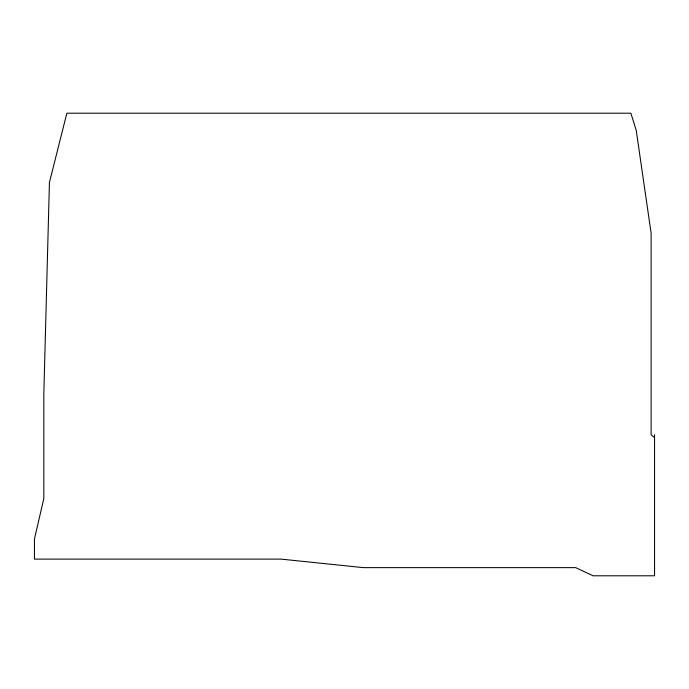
<?xml version="1.0" encoding="UTF-8"?>
<svg xmlns="http://www.w3.org/2000/svg" width="689" height="689" viewBox="0 0 689 689"><rect width="100%" height="100%" fill="white"/><g stroke="black" fill="none" stroke-linecap="round" stroke-linejoin="round"><path stroke-width="1.03" d="M654.55 437.704L651.114 434.785L651.114 233.115L636.223 130.385L630.883 113.211L66.859 113.211L49.427 182.456L43.82 394.186L43.82 498.595L34.45 538.919L34.45 559.106L280.931 559.106L363.292 567.633L575.703 567.633L593.083 575.789L654.55 575.789L654.55 434.785"/></g></svg>
